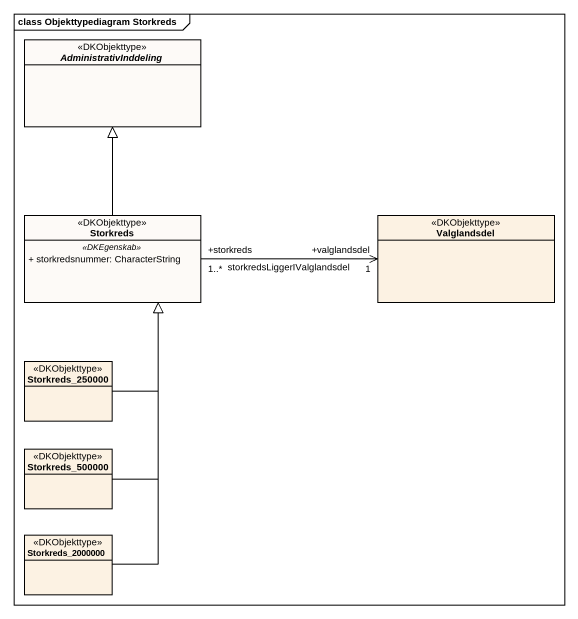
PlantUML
@startuml
mainframe class Objekttypediagram Storkreds
hide circle
hide empty members
skinparam classAttributeIconSize 0
abstract class AdministrativInddeling <<DKObjekttype>> #FDFAF7
class Storkreds <<DKObjekttype>> #FDFAF7 {
  .. <<DKEgenskab>> ..
  + storkredsnummer: CharacterString
}
class Valglandsdel <<DKObjekttype>>
class Storkreds_250000 <<DKObjekttype>>
class Storkreds_500000 <<DKObjekttype>>
class Storkreds_2000000 <<DKObjekttype>>
Storkreds -up-|> AdministrativInddeling
Storkreds "+storkreds\n1..*" -right-> "+valglandsdel\n1" Valglandsdel : storkredsLiggerIValglandsdel
Storkreds_250000 -up-|> Storkreds
Storkreds_500000 -up-|> Storkreds
Storkreds_2000000 -up-|> Storkreds
@enduml
